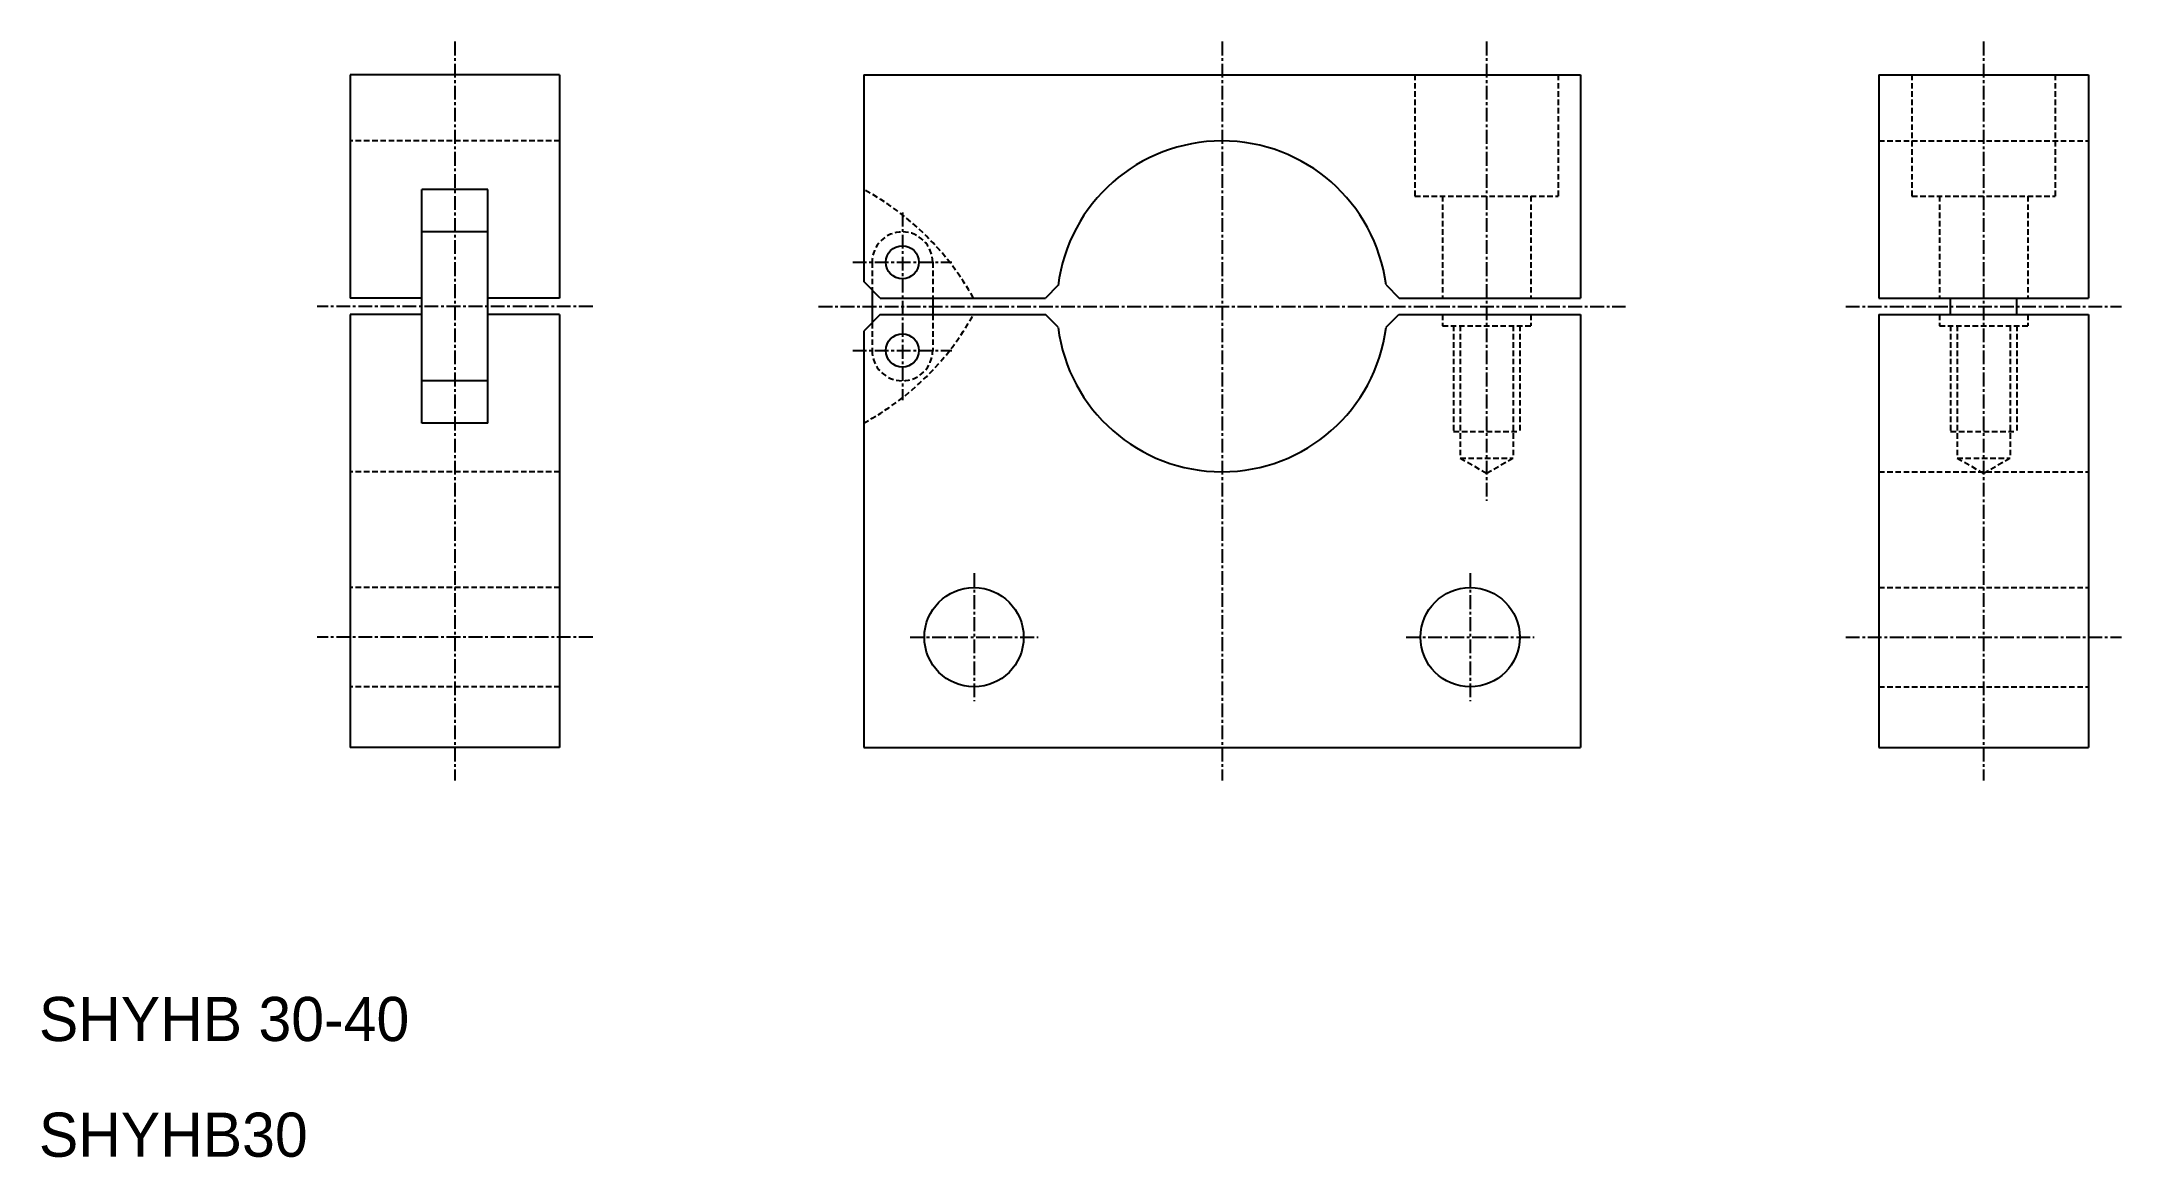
# Model space of a CAD drawing. Extents: x 58 to 247, y 53 to 154.
import ezdxf

# ---------------------------------------------------------------- set-up
doc = ezdxf.new("R2010")
doc.units = 0
doc.linetypes.add('CENTER', pattern=[2, 1.25, -0.25, 0.25, -0.25])
doc.linetypes.add('DASHED', pattern=[0.75, 0.5, -0.25])
doc.layers.get('0').update_dxf_attribs({"linetype": 'CONTINUOUS'})
doc.layers.add('CENTER', color=1, linetype='CENTER')

msp = doc.modelspace()

# ---------------------------------------------------------------- linework, layer by layer
at = {"color": 7, "linetype": 'CONTINUOUS'}
for p, q in [((86.18, 151.44), (86.18, 131.19)), ((105.18, 151.44), (86.18, 151.44)), ((105.18, 151.44), (105.18, 131.19)), ((132.77, 151.44), (197.77, 151.44)), ((132.77, 151.44), (132.77, 132.69)), ((197.77, 151.44), (197.77, 131.19)), ((224.85, 151.44), (224.85, 131.19)), ((224.85, 151.44), (243.85, 151.44)), ((243.85, 151.44), (243.85, 131.19)), ((92.68, 119.86), (92.68, 141.03)), ((98.68, 141.03), (92.68, 141.03)), ((98.68, 119.86), (98.68, 141.03)), ((98.68, 137.19), (92.68, 137.19)), ((134.27, 131.19), (132.77, 132.69)), ((150.4, 132.35), (149.24, 131.19)), ((180.15, 132.38), (181.34, 131.19)), ((92.68, 131.19), (86.18, 131.19)), ((105.18, 131.19), (98.68, 131.19)), ((133.52, 131.94), (133.52, 128.94)), ((134.27, 131.19), (149.24, 131.19)), ((139.02, 131.19), (139.02, 129.69)), ((181.34, 131.19), (197.77, 131.19)), ((224.85, 131.19), (243.85, 131.19)), ((231.35, 129.69), (231.35, 131.19)), ((237.35, 129.69), (237.35, 131.19)), ((86.18, 129.69), (86.18, 90.44)), ((92.68, 129.69), (86.18, 129.69)), ((105.18, 129.69), (98.68, 129.69)), ((105.18, 129.69), (105.18, 90.44)), ((134.27, 129.69), (132.77, 128.19)), ((134.27, 129.69), (149.24, 129.69)), ((150.4, 128.54), (149.24, 129.69)), ((180.15, 128.54), (181.31, 129.69)), ((181.31, 129.69), (197.77, 129.69)), ((197.77, 129.69), (197.77, 90.44)), ((224.85, 129.69), (224.85, 90.44)), ((224.85, 129.69), (243.85, 129.69)), ((243.85, 129.69), (243.85, 90.44)), ((132.77, 128.19), (132.77, 90.44)), ((98.68, 123.69), (92.68, 123.69)), ((98.68, 119.86), (92.68, 119.86)), ((105.18, 90.44), (86.18, 90.44)), ((132.77, 90.44), (197.77, 90.44)), ((224.85, 90.44), (243.85, 90.44))]:
    msp.add_line(p, q, dxfattribs=at)
at = {"color": 3, "linetype": 'DASHED'}
for p, q in [((182.77, 151.44), (182.77, 140.44)), ((195.77, 151.44), (195.77, 140.44)), ((227.85, 151.44), (227.85, 140.44)), ((240.85, 151.44), (240.85, 140.44)), ((105.18, 145.44), (86.18, 145.44)), ((224.85, 145.44), (243.85, 145.44)), ((182.77, 140.44), (195.77, 140.44)), ((185.27, 140.44), (185.27, 131.19)), ((193.27, 140.44), (193.27, 131.19)), ((227.85, 140.44), (240.85, 140.44)), ((230.35, 140.44), (230.35, 131.19)), ((238.35, 140.44), (238.35, 131.19)), ((133.52, 134.44), (133.52, 131.94)), ((139.02, 134.44), (139.02, 131.19)), ((133.52, 128.94), (133.52, 126.44)), ((139.02, 129.69), (139.02, 126.44)), ((185.27, 129.69), (185.27, 128.69)), ((185.27, 128.69), (193.27, 128.69)), ((186.27, 128.69), (186.27, 119.09)), ((186.87, 128.69), (186.87, 116.69)), ((191.67, 128.69), (191.67, 116.69)), ((192.27, 128.69), (192.27, 119.09)), ((193.27, 129.69), (193.27, 128.69)), ((230.35, 129.69), (230.35, 128.69)), ((230.35, 128.69), (238.35, 128.69)), ((231.35, 128.69), (231.35, 119.09)), ((231.95, 128.69), (231.95, 116.69)), ((236.75, 128.69), (236.75, 116.69)), ((237.35, 128.69), (237.35, 119.09)), ((238.35, 129.69), (238.35, 128.69)), ((186.27, 119.09), (192.27, 119.09)), ((231.35, 119.09), (237.35, 119.09)), ((105.18, 115.44), (86.18, 115.44)), ((186.87, 116.69), (189.27, 115.31)), ((186.87, 116.69), (191.67, 116.69)), ((189.27, 115.31), (191.67, 116.69)), ((224.85, 115.44), (243.85, 115.44)), ((231.95, 116.69), (234.35, 115.31)), ((231.95, 116.69), (236.75, 116.69)), ((234.35, 115.31), (236.75, 116.69)), ((105.18, 104.94), (86.18, 104.94)), ((224.85, 104.94), (243.85, 104.94)), ((105.18, 95.94), (86.18, 95.94)), ((224.85, 95.94), (243.85, 95.94))]:
    msp.add_line(p, q, dxfattribs=at)
at = {"color": 7, "linetype": 'CONTINUOUS'}
for centre, radius in [((136.27, 134.44), 1.5), ((136.27, 126.44), 1.5), ((142.77, 100.44), 4.5), ((187.77, 100.44), 4.5)]:
    msp.add_circle(centre, radius, dxfattribs=at)
for start, end in [(7.431, 172.7039), (187.2961, 352.6936)]:
    msp.add_arc((165.27, 130.44), 15, start, end, dxfattribs=at)
at = {"color": 3, "linetype": 'DASHED'}
for centre, radius, start, end in [((120.87, 119.04), 25, 29.078, 61.5755), ((136.27, 134.44), 2.75, 0, 180), ((120.87, 141.84), 25, 298.4245, 330.922), ((136.27, 126.44), 2.75, 180, 0)]:
    msp.add_arc(centre, radius, start, end, dxfattribs=at)
at = {"layer": 'CENTER', "color": 1, "linetype": 'CENTER'}
for p, q in [((95.68, 154.44), (95.68, 87.44)), ((165.27, 154.44), (165.27, 87.44)), ((189.27, 154.44), (189.27, 112.82)), ((234.35, 154.44), (234.35, 87.44)), ((136.27, 138.94), (136.27, 121.94)), ((131.77, 134.44), (140.77, 134.44)), ((108.18, 130.44), (83.18, 130.44)), ((128.67, 130.44), (201.87, 130.44)), ((221.85, 130.44), (246.85, 130.44)), ((131.77, 126.44), (140.77, 126.44)), ((142.77, 106.25), (142.77, 94.64)), ((187.77, 106.25), (187.77, 94.64)), ((108.18, 100.44), (83.18, 100.44)), ((136.97, 100.44), (148.58, 100.44)), ((181.97, 100.44), (193.58, 100.44)), ((221.85, 100.44), (246.85, 100.44))]:
    msp.add_line(p, q, dxfattribs=at)

# ---------------------------------------------------------------- texts
at = {"color": 7, "linetype": 'CONTINUOUS'}
for s, p in [('SHYHB 30-40', (57.95, 63.83)), ('SHYHB30', (57.95, 53.34))]:
    msp.add_text(s, height=4, dxfattribs=at).set_placement(p)

doc.saveas('drawing.dxf')
